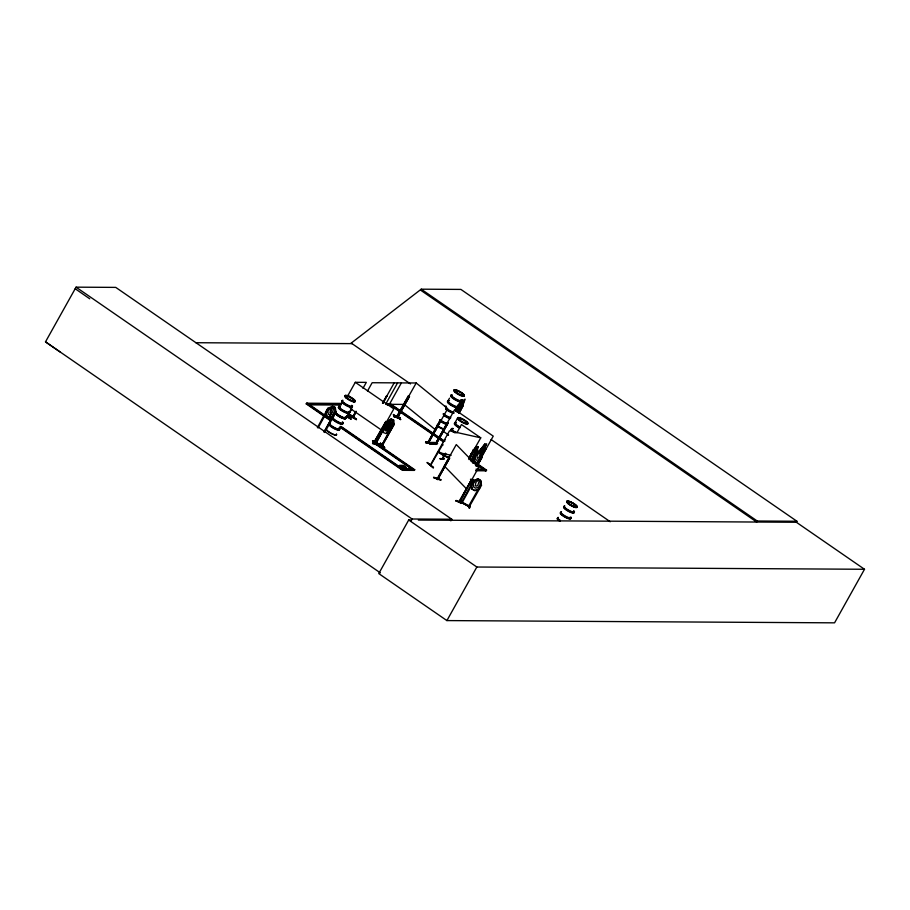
<?xml version="1.0" encoding="UTF-8"?>
<svg xmlns="http://www.w3.org/2000/svg" width="910" height="910" viewBox="0 0 910 910"><rect width="100%" height="100%" fill="white"/><g stroke="black" fill="none" stroke-linecap="round" stroke-linejoin="round"><path stroke-width="1.36" d="M481.367 485.349L480.73 484.973M462.621 405.246L458.56 412.674M335.278 411.911L323.971 432.148L335.244 411.741L335.938 412.105L324.711 432.489M469.196 507.814L470.083 505.414M469.355 507.518L469.537 508.144L470.254 506.005L469.071 507.894M472.472 452.588L472.233 454.613L473.132 454.613L475.179 452.6L477.864 446.764M480.514 480.514L480.014 484.598L478.592 487.146L475.634 488.17L473.826 487.18L473.154 484.177C474.497 481.526 477.613 476.726 480.605 480.48L481.481 485.36L469.241 506.825L470.049 505.38M335.221 407.464L334.607 411.491L333.185 414.039L330.262 415.233L328.476 414.414L327.839 411.57L329.261 409.022L332.457 406.304L335.244 407.498L336.063 412.15M372.656 443.397L375.523 443.011M377.013 443.579L372.929 443.659L372.804 442.977M471.346 453.373L470.845 456.854L472.267 456.774L475.521 453.476M471.425 453.419L470.834 456.718M471.232 460.995L477.34 450.029L477.784 446.708M468.866 458.026L473.302 450.086L476.533 446.662L477.864 446.617L477.352 450.109L471.653 459.63M480.81 456.194C490.149 434.4 486.861 446.685 480.719 453.373M480.093 451.371L484.04 445.479L485.439 445.377L484.837 448.801M380.437 443.204L384.748 448.038L380.562 443.716M384.634 447.47L380.403 443.147L384.35 447.891M456.524 411.525C456.228 406.087 468.707 393.689 459.88 406.986L459.561 406.565C461.507 398.25 463.258 411.365 458.094 411.411L457.082 410.012L457.764 406.577M391.664 423.412L389.548 429.713L386.841 431.181L385.271 430.635L384.839 428.064L391.755 419.908L392.585 420.227L390.856 424.845L389.355 425.891L388.559 425.618L388.502 424.014L389.264 422.445L384.975 424.993L385.647 429.258L387.967 430.032L392.233 427.563L391.698 423.286L389.264 422.445L385.021 425.05L385.522 429.281L387.967 430.032M455.58 411.149L455.955 408.772M455.637 411.115L456.081 408.829M457.844 406.611L457.013 410.08L458.014 411.377L460.96 409.227M460.881 409.261L461.802 404.586M462.78 405.86L463.702 401.185L462.712 399.888L459.834 402.015M458.822 413.015C460.255 413.265 470.709 385.442 460.824 407.76L459.061 408.954L458.424 408.124L458.913 405.257L462.678 400.002M425.778 442.021L430.441 443.102L425.766 442.01L425.857 442.704L430.271 443.397M431.442 443.659L425.516 442.453M472.916 479.809L470.459 479.274M473.075 479.422L473.132 480.07L470.788 479.468M481.333 450.313C480.4 454.454 486.065 445.763 484.245 445.911L482.175 448.812M334.004 407.566L332.423 412.355L330.819 413.276L329.921 412.867L330.592 409.637L333.117 407.157L334.027 407.6M329.534 417.553L334.163 415.551L329.534 417.656L326.77 416.382L329.545 417.69L332.468 406.19L335.153 407.566M463.361 503.492C440.781 495.518 479.138 508.394 455.944 500.818L456.206 500.386M480.662 452.634L478.865 457.559L477.466 458.344L476.931 455.99L477.761 454.488L480.014 452.099L480.73 452.645M484.507 448.801L481.231 454.829M393.507 414.448L400.593 419.726M461.757 500.853L460.323 503.116L460.983 502.9M460.392 503.082L461.12 501.012M460.79 503.366L461.677 500.853M461.597 501.512L461.302 502.479L473.211 480.878L477.807 478.922M474.042 481.003L462.075 502.798M462.371 502.309L468.843 505.767M473.2 480.992L471.232 484.222L472.188 489.068M479.581 488.761L474.906 490.672L472.108 489.114L474.906 490.558L479.57 488.784M468.525 506.324L480.821 484.7M468.968 505.539L469.856 506.119M481.47 485.383L480.605 480.48L477.796 479.035L473.2 480.901L474.19 481.049M476.533 453.066L471.983 461.745M477.102 447.14C474.497 455.705 470.902 452.418 477.181 447.197M351.067 418.987L346.938 416.143M381.961 444.762L381.722 445.638L393.643 423.696L394.223 424.367L382.007 445.593L375.068 443.181L387.046 421.751L391.22 419.089L386.921 421.649L383.121 428.451L383.622 432.682L386.056 433.535L390.242 430.874M476.465 453.294L471.778 461.7M393.473 423.696L381.597 445.57C380.596 444.524 383.792 444.433 382.325 445.82M462.61 405.382L463.088 405.985L459.095 413.129M60.06 351.931L45.5 341.853L76.065 287.162L115.741 287.389L451.769 519.235L450.894 520.793L450.109 520.247M330.592 420.693L306.226 403.881L306.602 403.21L341.364 403.414M306.226 403.881L307.409 403.221L331.775 420.033M332.48 406.338L327.85 408.328L325.962 411.764L326.781 416.416M317.385 427.62L327.85 408.328M318.125 427.962L328.783 408.476M347.313 396.589L355.298 382.314L366.309 382.371L362.988 388.32M346.278 396.703L347.256 397.044L346.983 396.396M353.262 401.162L354.058 401.731L353.376 401.492M347.097 415.961L346.721 416.632L348.132 417.61L353.637 417.633L354.013 416.962L352.614 415.995L347.097 415.961L348.507 416.939L354.013 416.962M351.385 408.749L347.199 417.042L351.829 408.92M351.567 408.749L347.028 416.803M356.356 419.51L349.326 414.164L356.345 419.578L353.023 417.428M348.132 417.61L348.507 416.939M410.478 383.918L351.237 343.081L421.216 289.187L460.904 289.414L796.933 521.259L796.364 522.26L418.361 520.065M353.615 416.621L353.012 416.2L355.799 411.365M353.08 416.223L353.774 416.427L353.012 417.224M356.163 411.365L352.898 417.178L353.74 416.393M367.492 391.061L372.144 382.723L416.211 382.985L447.72 408.624L428.326 443.068L440.44 421.637L439.701 421.159L427.723 442.624L428.758 442.294M356.413 411.536L353.33 417.212M382.462 403.164L386.648 395.702M382.826 403.164L394.178 382.86M383.201 403.164L387.023 395.702M397.59 382.871L385.613 404.302L404.245 404.415L435.742 430.043M389.4 404.324L401.378 382.894M373.146 440.656L376.797 445.206L377.411 444.933L373.146 440.656L377.366 444.933M373.202 440.622L372.565 440.94L377.161 445.388M339.874 427.097L402.516 470.322L414.346 470.39L414.721 469.719L374.795 442.18L373.987 442.169L412.503 468.741L412.139 469.412L373.623 442.84L374.465 442.146M373.817 442.931L385.885 421.455L373.691 442.829L374.567 443.329L393.814 408.886L355.298 382.314M374.442 442.146L375.079 442.59L374.385 443.329L386.534 421.899L385.738 421.455M387.842 421.671L375.784 443.432M387.694 421.978L375.898 443.602L376.035 442.556M376.854 442.931L377.013 443.659L372.941 443.614M398.011 417.133L396.988 416.655L397.556 417.917L409.477 396.441L408.943 395.998L408.317 395.827L396.305 417.258L397.09 417.497M416.211 382.985L396.794 417.428M397.522 416.712L396.897 417.383M397.26 417.804L409.477 396.441M375.216 443.329L382.245 445.798L394.155 424.174M393.871 416.598L399.899 417.553M400.753 419.385L393.257 414.858M399.49 465.533C400.525 465.397 402.322 466.864 402.8 467.638M401.412 466.375C398.523 463.167 407.487 469.969 402.027 466.819M401.64 465.545C402.675 465.408 404.461 466.875 404.939 467.649M401.594 466.602L399.615 465.306M401.97 466.364L403.903 467.649M403.551 466.386C400.662 463.179 409.625 469.981 404.165 466.83M401.924 469.355L402.3 468.684L413.311 468.752L412.935 469.423L375.591 443.648M403.733 466.614L401.765 465.317M404.108 466.375L406.053 467.66M402.516 470.322L402.891 469.651L414.721 469.719M447.959 400.957L449.506 398.205M456.035 391.266L454.761 390.549L455.307 390.97M455.057 390.72L456.103 390.788M427.871 442.578C429.998 443.818 427.723 440.122 427.757 442.635M428.053 442.692L439.701 421.159M429.122 442.431L430.521 443.397L436.038 443.432L434.627 442.465L429.122 442.431L428.747 443.102L430.146 444.069L435.662 444.103L435.913 443.227M430.146 444.069L430.521 443.397M433.285 443.955L437.391 443.807M447.458 422.581L435.264 443.966M462.621 395.793L463.122 396.146L462.564 395.952M448.107 423.025L435.958 444.455L448.107 423.025L447.31 422.581M477.147 464.942L493.243 436.129L454.727 409.557L435.367 444.057C438.006 445.399 434.889 442.044 436.504 443.727M458.344 405.507L458.196 405.769A5.881 1.342 29.2 0 1 451.826 404.45A5.881 1.342 29.2 0 1 449.472 400.673M455.557 410.808L459.948 402.129M458.833 412.787L462.826 405.644M430.874 464.68C430.874 464.635 431.863 464.327 430.271 465.272L449.495 430.828L480.742 437.835L469.253 458.139L486.554 470.14L486.179 470.8L475.737 470.743M442.942 444.137L430.532 465.488M430.237 465.237L431.158 464.589M455.091 422.547L457.73 417.792M459.004 418.884L459.789 418.646M459.823 418.964L458.515 418.281L459.641 418.498M433.251 467.751L433.501 467.308C414.38 452.441 445.684 477.989 427.302 462.86M444.216 458.845L439.871 458.822L444.399 458.526M445.24 453.351L442.089 459.015L445.718 453.578M445.388 453.351L442.34 459.186L445.57 453.578M456.831 432.876L461.484 424.549L480.742 437.835M411.468 520.031L408.704 520.008L378.765 573.573L446.901 620.586L834.561 622.838L864.5 569.273L796.364 522.26M440.895 479.798L433.763 477.329M410.728 521.43L412.093 519.007L451.769 519.235M437.881 478.671C436.459 477.522 439.371 479.047 437.71 479.524L449.631 458.071L437.448 479.456L436.993 479.035L456.274 444.569L478.614 467.524L459.402 502.013L471.198 480.241L458.947 501.603L459.618 502.058L471.198 480.241M468.889 458.594L473.678 449.756M469.264 458.594L473.917 450.257L473.302 450.086M468.923 459.516L473.678 451.019L473.143 450.632M471.243 461.268L477.42 450.075M471.448 461.313L477.272 450.052M478.922 452.202C479.752 449.142 482.96 447.39 480.218 451.44M472.938 463.167L474.269 460.79M479.001 452.247C479.479 450.302 490.786 436.083 481.549 449.051M473.314 463.167L474.645 460.79M479.843 451.44L481.401 448.539M473.564 463.338L474.895 460.96M479.911 452.839L484.063 445.388M481.288 452.816L485.439 445.377M475.907 464.35L477.238 461.973M475.498 465.715L477.602 461.973M481.106 455.99C480.787 453.646 487.18 448.414 485.178 448.698M475.862 465.715L477.852 462.143M481.185 456.194L485.314 448.698M476.499 465.545L481.276 456.922M476.703 465.59L485.826 449.153M477.033 465.977L481.777 457.673C484.12 452.918 478.637 448.573 476.101 452.987M477.227 466.022L481.89 457.685L481.06 457.173M462.052 502.866L462.519 502.013L461.654 501.524M446.901 620.586L476.84 567.021L864.5 569.273M569.012 502.479L567.612 501.82L568.318 501.717M569.205 502.707L568.284 501.683M575.552 507.291L575.2 506.825M796.933 521.259L757.245 521.02L756.688 522.033L420.659 290.188M473.894 450.029L476.43 446.696L477.932 446.673M350.941 416.018L349.133 414.482M356.549 419.169L349.303 414.186L348.871 414.596M480.605 454.613L483.073 452.224L480.56 454.727M433.717 477.34L440.929 479.82M440.679 480.15L433.524 477.773M391.209 419.191L386.739 424.663L387.171 427.234L388.741 427.78L391.459 426.312L392.881 423.764L393.564 420.01L391.254 419.237M399.695 417.883L393.564 416.45L399.956 417.553M461.472 501.183L460.79 503.219M459.857 402.084L462.712 399.888M457.855 405.382L460.813 403.289L457.866 405.45M457.161 412.355L460.346 408.613L461.745 404.654L460.733 403.255M387.956 430.134C392.87 430.51 394.144 422.502 389.252 422.536M386.056 433.535L390.299 430.93M479.877 461.074L475.941 462.86L473.951 461.222L474.019 456.263M396.328 417.235L397.465 417.826M346.483 396.737C348.621 397.34 345.015 395.031 346.346 396.658M347.256 396.919L345.914 396.112M346.141 396.146L347.176 396.635M354.001 401.628L353.524 401.048L354.058 401.583M455.159 390.458L456.251 391.027M458.924 418.202L459.072 418.85M466.25 423.23L466.329 423.537M568.613 502.388L567.931 501.956L568.42 502.479M575.837 507.177L575.359 507.018M575.2 506.893L575.78 507.211M347.131 416.996L347.665 416.268M387.273 395.873L386.534 395.873M372.52 443.386L375.375 443.397L386.921 421.649M434.832 443.511L437.63 443.5M440.269 458.538L443.978 458.833M195.855 342.717L352.079 343.627L351.294 343.081M386.636 403.676L389.457 403.699L443.989 441.316M341.352 404.381L308.808 404.188L308.433 404.859L340.977 405.041M386.625 404.643L390.868 404.666L390.492 405.337L387.66 405.314M373.623 442.84L374.42 442.84M473.917 450.257L473.177 449.995M477.591 450.279L476.965 450.109M476.089 469.116L484.347 469.162L483.972 469.833L477.09 469.787M476.112 470.072L486.554 470.14M376.33 442.817L375.568 442.522M455.421 390.765L456.194 391.038M462.53 395.577L463.088 396.043L462.462 395.884M346.278 396.021L346.13 396.51M459.789 418.793L459.209 418.52M459.561 419.055L459.072 418.782M568.966 502.297L567.988 501.979M473.678 451.019L473.143 450.905M425.857 442.67L431.681 443.989M437.517 452.259L451.098 455.307M473.951 461.222L475.964 462.746M461.154 502.297L469.446 506.825M456.137 391.311L455.683 391.186M374.886 442.59L374.169 442.101M471.585 480.628L470.948 480.15M449.631 458.071L448.994 457.593L437.699 479.547M391.22 419.089L393.7 419.988L394.201 424.219M387.046 421.751L387.831 422.126M381.688 444.831L376.103 442.874L381.836 444.979M435.401 443.955L434.252 443.136M327.975 408.465L328.647 408.738M455.774 391.3L454.863 390.72M469.287 506.711L461.222 502.411M404.29 466.602L405.905 467.433M402.152 466.591L403.767 467.421M459.334 418.691L459.698 419.032M348.928 414.539L356.345 419.578M346.938 416.098L350.941 419.396M421.216 289.187L757.245 521.02M491.082 439.53L610.223 521.737M442.76 430.987L448.596 435.014M390.265 403.699L444.797 441.316M469.514 458.924L485.758 470.129L485.383 470.8L472.62 461.996M389.889 404.37L443.261 441.191M469.947 459.596L474.576 462.803M478.057 465.203L486.179 470.8M389.093 404.37L443.614 441.987M350.327 408.567L381.836 430.305M341.057 426.426L403.699 469.651L403.323 470.322L340.681 427.097M306.602 403.21L330.967 420.022M340.249 426.426L402.891 469.651M307.034 403.892L330.239 419.897M76.065 287.162L412.093 519.007M408.704 520.008L476.84 567.021M45.5 341.853L380.357 572.879M75.189 288.732L89.749 298.81M437.335 479.126L437.824 478.398M409.272 396.396L408.681 395.827L396.589 417.428L396.783 416.473M476.635 453.419L475.907 452.941L479.684 451.167L475.361 456.24L475.532 459.322L476.829 460.38L479.229 459.391L481.561 452.725L481.697 457.65M459.777 500.955L459.345 501.74M568.921 502.047L568.909 502.502M456.183 501.057L463.201 503.31M444.296 466L466.637 488.954M372.577 440.918L376.82 445.195M402.891 465.328L403.676 466.17M400.741 465.317L401.537 466.159M403.016 465.556L404.813 467.421M400.866 465.545L402.675 467.41M458.981 501.615L459.675 502.104L460.073 501.262L459.345 500.773L460.039 501.239M326.053 411.741L326.883 416.348M471.232 484.2L472.097 489.136M473.939 456.24L474.008 461.245M453.669 412.253A5.858 1.342 29.2 0 1 445.547 407.714M445.024 406.281A5.858 1.342 29.2 0 1 446.344 406.292M461.461 399.956A5.892 1.342 29.2 0 1 455.785 398.921A5.892 1.342 29.2 0 1 451.94 394.644M458.026 406.247A5.983 1.365 29.2 0 1 452.281 405.2A5.983 1.365 29.2 0 1 448.38 400.855M460.892 400.946A5.881 1.342 29.2 0 1 454.568 399.524A5.881 1.342 29.2 0 1 452.213 395.748M457.07 406.213A5.892 1.342 29.2 0 1 452.611 406.19A5.892 1.342 29.2 0 1 448.084 401.537M457.855 406.542A5.983 1.365 29.2 0 1 452.111 405.496A5.983 1.365 29.2 0 1 448.209 401.162M461.165 400.639A5.983 1.365 29.2 0 1 455.421 399.592A5.983 1.365 29.2 0 1 451.519 395.247M460.801 399.683A5.983 1.365 29.2 0 1 456.274 399.649A5.983 1.365 29.2 0 1 451.69 394.94M453.624 412.412A5.904 1.354 29.2 0 1 446.264 408.59M447.413 423.514A5.892 1.342 29.2 0 1 440.065 419.692M450.712 417.588A5.881 1.342 29.2 0 1 443.386 413.777M447.265 423.889A5.983 1.365 29.2 0 1 439.826 420.022M450.166 418.589A5.892 1.342 29.2 0 1 443.898 415.574M450.404 418.281A5.983 1.365 29.2 0 1 444.057 415.233M446.844 424.492A5.881 1.342 29.2 0 1 439.519 420.682M444.251 429.099A5.858 1.342 29.2 0 1 436.959 425.311M447.094 424.197A5.983 1.365 29.2 0 1 439.655 420.329M450.575 417.986A5.983 1.365 29.2 0 1 443.136 414.107M454.01 413.231A5.869 1.342 29.2 0 1 445.889 409.318M453.385 412.844A5.904 1.354 29.2 0 1 446.025 409.022M444.205 429.247A5.904 1.354 29.2 0 1 436.857 425.425M444.091 429.463A5.904 1.354 29.2 0 1 436.743 425.63M348.507 412.469A5.881 1.342 29.2 0 1 342.194 411.047A5.881 1.342 29.2 0 1 339.839 407.271M352.363 405.564A5.881 1.342 29.2 0 1 346.71 404.529A5.881 1.342 29.2 0 1 342.877 400.252M348.951 411.855A5.983 1.365 29.2 0 1 342.535 410.421A5.983 1.365 29.2 0 1 340.135 406.577M348.962 412.651A5.983 1.365 29.2 0 1 341.705 410.319A5.983 1.365 29.2 0 1 339.965 406.884M351.817 406.554A5.881 1.342 29.2 0 1 346.164 405.519A5.881 1.342 29.2 0 1 342.319 401.253M349.065 411.479A5.881 1.342 29.2 0 1 343.411 410.444A5.881 1.342 29.2 0 1 339.566 406.167M345.925 417.087A5.881 1.342 29.2 0 1 341.625 416.757A5.881 1.342 29.2 0 1 335.756 412.185M351.556 405.598A5.983 1.365 29.2 0 1 347.028 405.564A5.983 1.365 29.2 0 1 342.444 400.855M351.726 405.291A5.983 1.365 29.2 0 1 347.199 405.268A5.983 1.365 29.2 0 1 342.615 400.548M345.732 417.485A5.904 1.354 29.2 0 1 341.409 417.155A5.904 1.354 29.2 0 1 335.517 412.56M345.88 417.224A5.904 1.354 29.2 0 1 341.557 416.894A5.904 1.354 29.2 0 1 335.665 412.31M342.422 421.774A5.881 1.342 29.2 0 1 339.953 422.661A5.881 1.342 29.2 0 1 332.958 418.009M332.946 417.212A5.881 1.342 29.2 0 1 333.458 417.11M338.998 428.053A5.983 1.365 29.2 0 1 336.484 428.963A5.983 1.365 29.2 0 1 329.375 424.231M329.192 423.73A5.983 1.365 29.2 0 1 329.886 423.321M342.41 423.412A5.892 1.342 29.2 0 1 338.759 423.389A5.892 1.342 29.2 0 1 332.389 418.998M339.658 428.326A5.892 1.342 29.2 0 1 336.006 428.314A5.892 1.342 29.2 0 1 329.636 423.912M329.454 423.423A5.892 1.342 29.2 0 1 329.625 423.116M339.089 429.315A5.881 1.342 29.2 0 1 334.789 428.985A5.881 1.342 29.2 0 1 328.92 424.424M336.461 434.07A5.904 1.354 29.2 0 1 332.139 433.74A5.904 1.354 29.2 0 1 326.246 429.156M342.842 422.797A5.983 1.365 29.2 0 1 337.781 422.115A5.983 1.365 29.2 0 1 332.673 417.508M345.436 417.963A5.881 1.342 29.2 0 1 341.136 417.633A5.881 1.342 29.2 0 1 335.267 413.06A5.869 1.342 29.2 0 0 341.136 417.622A5.869 1.342 29.2 0 0 345.436 417.952M342.672 423.093A5.983 1.365 29.2 0 1 338.975 423.07A5.983 1.365 29.2 0 1 332.514 418.623M332.332 418.122A5.983 1.365 29.2 0 1 332.503 417.815M336.347 434.275A5.904 1.354 29.2 0 1 331.342 433.615A5.904 1.354 29.2 0 1 326.303 429.054M345.095 417.03A5.904 1.354 29.2 0 1 341.967 417.656A5.904 1.354 29.2 0 1 335.403 412.765M338.827 428.36A5.983 1.365 29.2 0 1 336.313 429.258A5.983 1.365 29.2 0 1 329.204 424.526M574.312 511.227A5.892 1.342 29.2 0 1 568.648 510.191A5.892 1.342 29.2 0 1 564.803 505.914M570.889 517.517A5.983 1.365 29.2 0 1 565.144 516.471A5.983 1.365 29.2 0 1 561.242 512.125M573.766 512.216A5.892 1.342 29.2 0 1 568.102 511.181A5.892 1.342 29.2 0 1 564.245 506.904M571.014 517.142A5.892 1.342 29.2 0 1 565.349 516.106A5.892 1.342 29.2 0 1 561.504 511.829M569.933 517.494A5.892 1.342 29.2 0 1 565.474 517.46A5.892 1.342 29.2 0 1 560.947 512.819M560.31 520.52A5.869 1.342 29.2 0 1 558.387 517.437M570.183 517.164A5.983 1.365 29.2 0 1 565.667 517.142A5.983 1.365 29.2 0 1 561.072 512.432M573.493 511.261A5.983 1.365 29.2 0 1 568.966 511.227A5.983 1.365 29.2 0 1 564.382 506.517M573.664 510.954A5.983 1.365 29.2 0 1 569.137 510.931A5.983 1.365 29.2 0 1 564.553 506.21M558.183 517.745A5.892 1.342 29.2 0 0 560.116 520.838A5.892 1.342 29.2 0 1 558.16 517.801M560.219 520.657A5.904 1.354 29.2 0 1 558.285 517.551M559.968 521.1A5.904 1.354 29.2 0 1 557.352 518.416A5.869 1.342 29.2 0 0 558.74 520.588M557.523 518.109A5.904 1.354 29.2 0 1 558.035 518.006M460.119 427.074A5.881 1.342 29.2 0 1 455.318 423.639A5.881 1.342 29.2 0 1 456.422 422.547M455.262 432.603A5.983 1.365 29.2 0 1 452.861 428.758M455.091 432.898A5.983 1.365 29.2 0 1 452.691 429.065M455.466 432.239A5.881 1.342 29.2 0 1 453.112 428.462M459.561 428.075A5.892 1.342 29.2 0 1 454.761 424.629A5.892 1.342 29.2 0 1 455.853 423.537M452.588 431.624A5.892 1.342 29.2 0 1 451.735 429.338M459.755 427.757A5.983 1.365 29.2 0 1 455.171 423.036M459.925 427.45A5.983 1.365 29.2 0 1 455.341 422.729M442.351 445.297A5.892 1.342 29.2 0 1 442.874 445.195M445.229 439.996A5.983 1.365 29.2 0 1 445.399 439.689M447.993 435.264A5.869 1.342 29.2 0 1 448.164 434.957M449.062 457.264A5.892 1.342 29.2 0 1 442.726 455.057A5.892 1.342 29.2 0 1 439.029 451.258M449.233 456.9A5.858 1.342 29.2 0 1 444.262 455.444A5.858 1.342 29.2 0 1 439.268 451.724M449.199 457.059A5.904 1.354 29.2 0 1 442.84 454.829A5.904 1.354 29.2 0 1 439.143 451.03M388.263 427.882L388.172 430.919L387.489 430.76L387.603 428.223L384.657 429.782L387.455 427.575L387.626 424.595L388.126 427.211L390.97 425.755L388.263 427.882M459.448 405.598L458.742 408.18L460.551 407.009L458.617 408.897L457.593 412.241L458.174 409.159L456.251 410.421L458.276 408.476L459.448 405.598M479.377 480.469L477.807 485.349L476.18 486.179L475.282 485.69L475.93 482.368L478.467 479.968L479.377 480.469M458.083 408.237L457.98 410.376L459.88 407.998L460.847 404.256L458.083 408.237M390.64 423.582L388.957 428.246L386.659 429.019L387.433 425.925L389.855 423.309L390.64 423.582M348.2 395.327L348.678 395.782L348.2 395.327M455.58 391.983A5.869 1.342 29.2 0 0 464.214 395.793A5.869 1.342 29.2 0 0 457.855 390.617A5.892 1.342 29.2 0 0 455.546 391.994A5.892 1.342 29.2 0 0 464.225 395.816A5.892 1.342 29.2 0 0 457.844 390.629A5.869 1.342 29.2 0 0 455.58 391.983M455.296 392.494A5.869 1.342 29.2 0 0 463.929 396.294A5.869 1.342 29.2 0 0 457.571 391.129A5.869 1.342 29.2 0 0 455.296 392.494M446.184 408.783A5.869 1.342 29.2 0 0 453.487 412.594A5.869 1.342 29.2 0 1 446.162 408.829M346.494 397.59A5.869 1.342 29.2 0 0 355.139 401.401A5.869 1.342 29.2 0 0 348.78 396.225A5.869 1.342 29.2 0 0 346.494 397.59M346.209 398.102A5.869 1.342 29.2 0 0 354.854 401.913A5.869 1.342 29.2 0 0 348.496 396.737A5.869 1.342 29.2 0 0 346.209 398.102M346.369 397.772A5.904 1.354 29.2 0 0 355.059 401.606A5.904 1.354 29.2 0 0 348.666 396.396A5.904 1.354 29.2 0 0 346.369 397.772M568.432 503.241A5.892 1.342 29.2 0 0 577.099 507.063A5.892 1.342 29.2 0 0 570.718 501.865A5.892 1.342 29.2 0 0 568.432 503.241M568.17 503.753A5.858 1.342 29.2 0 0 576.781 507.552A5.858 1.342 29.2 0 0 570.445 502.388A5.858 1.342 29.2 0 0 568.17 503.753M568.306 503.446A5.904 1.354 29.2 0 0 576.997 507.279A5.904 1.354 29.2 0 0 570.604 502.058A5.904 1.354 29.2 0 0 568.306 503.435A5.904 1.354 29.2 0 0 576.997 507.268A5.904 1.354 29.2 0 0 570.604 502.07A5.904 1.354 29.2 0 0 568.306 503.446M459.197 419.783A5.892 1.342 29.2 0 0 467.876 423.616A5.892 1.342 29.2 0 0 461.495 418.418A5.892 1.342 29.2 0 0 459.197 419.783M458.959 420.272A5.858 1.342 29.2 0 0 467.569 424.071A5.858 1.342 29.2 0 0 461.233 418.918A5.858 1.342 29.2 0 0 458.959 420.272M459.095 419.954A5.904 1.354 29.2 0 0 467.786 423.787A5.904 1.354 29.2 0 0 461.393 418.589A5.904 1.354 29.2 0 0 459.095 419.954"/></g></svg>
